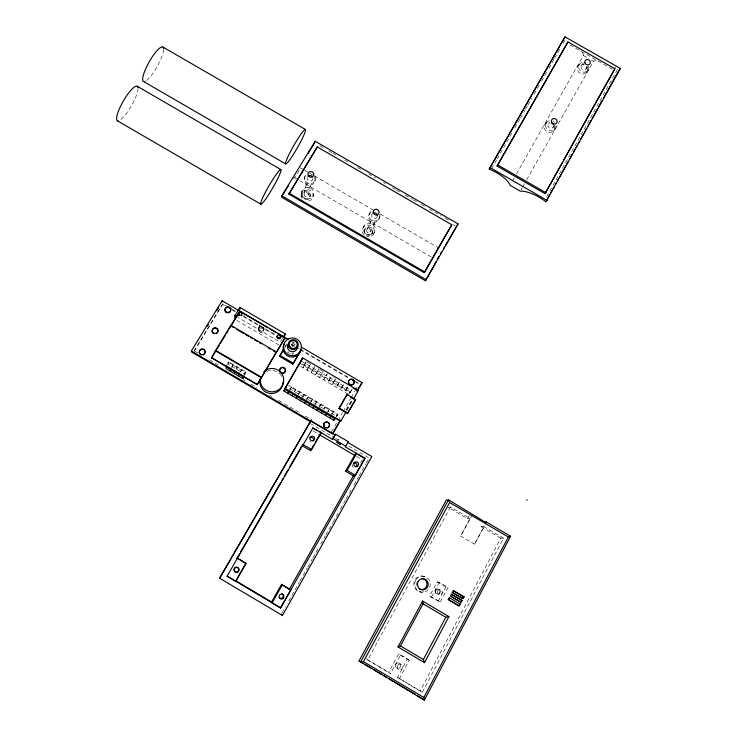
<?xml version="1.0" encoding="UTF-8"?>
<svg xmlns="http://www.w3.org/2000/svg" width="737" height="737" viewBox="0 0 737 737"><rect width="100%" height="100%" fill="white"/><g stroke="black" fill="none" stroke-linecap="round" stroke-linejoin="round"><path stroke-width="0.55" stroke-dasharray="3.69 2.76" d="M228.691 361.793L228.663 364.622L245.283 374.368L245.578 371.706L228.691 361.793L226.664 365.156M232.818 367.054L232.91 364.271L231.39 366.796M236.973 369.495L237.13 366.75M241.128 371.927L241.349 369.228M258.236 329.568L258.309 329.08M263.238 327.136A2.874 2.837 1.4 0 1 262.132 331.797A2.874 2.837 1.4 0 1 258.318 328.84L258.411 328.352M258.88 329.089L259.433 325.432M263.395 329.725A2.303 2.266 1.4 0 0 260.612 326.915A2.303 2.266 1.4 0 0 259.544 330.701A2.303 2.266 1.4 0 0 263.395 329.725L263.929 326.675M263.864 330.36A2.865 2.828 1.3 0 0 260.391 326.86A2.865 2.828 1.3 0 0 259.055 331.576A2.865 2.828 1.3 0 0 263.864 330.36L263.947 329.881M304.381 178.326L304.694 176.843M301.221 193.776L301.709 191.5M301.875 194.605L302.115 193.481M304.132 194.043L306.214 184.747M308.167 195.176A2.091 2.018 14.2 0 0 305.615 192.643A2.091 2.018 14.2 0 0 304.667 196.014A2.091 2.018 14.2 0 0 308.167 195.176L310.36 185.908A2.156 2.073 14.4 0 0 307.734 183.31A2.156 2.073 14.4 0 0 306.758 186.765A2.156 2.073 14.4 0 0 310.36 185.908M309.918 196.862A4.173 4.026 14.2 0 0 304.823 191.813A4.173 4.026 14.2 0 0 302.935 198.539A4.173 4.026 14.2 0 0 309.918 196.862L310.185 195.738A4.192 4.044 14.2 0 0 305.081 190.68A4.192 4.044 14.2 0 0 303.183 197.415A4.192 4.044 14.2 0 0 310.185 195.738M314.902 181.274L315.27 179.8M312.939 197.055L313.501 194.808A6.126 5.905 14.4 0 0 306.03 187.419A6.126 5.905 14.4 0 0 303.276 197.258A6.126 5.905 14.4 0 0 313.501 194.808M293.566 178.713A20 1.898 -59.9 0 1 294.662 177.783L300.779 167.778M290.396 389.21L291.428 386.787M363.074 227.908L363.967 225.863M369.136 214.301L369.725 212.965M304.234 364.953L303.008 367.708L306.334 361.554M364.658 229.843L365.11 228.829M366.925 229.88L370.702 221.533M294.56 391.651L295.648 389.265M370.554 231.989A2.1 2.027 24.5 0 0 368.721 228.894A2.1 2.027 24.5 0 0 366.943 231.925A2.1 2.027 24.5 0 0 370.554 231.989L374.433 223.698A2.156 2.082 24.4 0 0 372.553 220.52A2.156 2.082 24.4 0 0 370.72 223.624A2.156 2.082 24.4 0 0 374.433 223.698M308.444 367.413L307.145 370.14L310.517 364.004L308.084 368.168M371.89 234.044A4.182 4.044 24.5 0 0 368.242 227.871A4.182 4.044 24.5 0 0 364.686 233.915A4.182 4.044 24.5 0 0 371.89 234.044L372.369 233.039A4.192 4.063 24.5 0 0 368.703 226.858A4.192 4.063 24.5 0 0 365.137 232.91A4.192 4.063 24.5 0 0 372.369 233.039M378.597 219.792L379.223 218.474M373.604 234.025L374.571 232.017A6.126 5.924 24.4 0 0 369.219 222.979A6.126 5.924 24.4 0 0 364.014 231.833A6.126 5.924 24.4 0 0 374.571 232.017M298.715 394.092L299.876 391.743M312.654 369.882L311.29 372.563L314.708 366.455L312.276 370.619M422.237 692.476L420.21 690.873L500.782 538.185L503.574 538.185L422.237 692.476L397.556 677.441L407.386 659.016L398.643 653.839L388.786 672.236L390.481 673.646L400.44 655.046L398.643 653.839M399.353 678.906L409.275 660.278L407.386 659.016M440.358 601.945L448.068 587.472L439.353 582.331L437.188 581.88L429.524 596.178L440.358 601.945L429.524 596.178M500.782 538.185L481.307 526.743L482.753 524.025M503.574 538.185L483.896 526.623L474.49 544.293L485.149 524.698M302.879 396.534L304.105 394.231M431.615 596.786L439.353 582.331M438.174 601.291L445.821 586.965L448.068 587.472M474.711 544.302L460.653 536.158L470.095 518.526L450.454 506.992L448.207 507.305L467.645 518.728L470.068 514.205M472.389 514.638L460.653 536.158M316.864 372.351L315.436 374.986L318.9 368.915L316.468 373.079M450.454 506.992L367.634 660.094L390.481 673.646M546.679 196.668L617.569 69.186L616.676 68.477A19.254 8.522 27.4 0 0 614.658 67.058M281.949 613L285.32 607.002M288.692 601.005L299.379 582.009M299.941 581.005L307.255 568.015M307.817 567.011L312.313 559.014M312.875 558.01L318.504 548.015M320.752 544.017L325.247 536.02M325.809 535.016L332.562 523.021M333.124 522.026L338.182 513.026M340.439 509.027L345.496 500.027M346.058 499.032L351.125 490.031M353.935 485.029L358.431 477.032M358.993 476.038L365.745 464.034M366.307 463.039L369.117 458.036L348.537 445.959M521.077 189.759L522.192 187.76M522.754 186.765L524.44 183.78M526.679 179.791L593.58 61.125A19.254 8.522 27.4 0 1 596.97 60.812M512.574 180.897L514.26 177.912M516.508 173.932L583.418 55.321A19.162 8.531 28.5 0 0 582.405 52.484M360.642 462.864L362.328 459.87L356.422 456.406M491.487 168.828L496.609 159.865M497.171 158.87L512.528 131.987M514.804 128.008L519.926 119.044M520.488 118.049L525.039 110.08M525.61 109.085L527.314 106.1M527.885 105.105L531.865 98.132M534.141 94.152L539.254 85.188M541.529 81.208L546.651 72.244M548.927 68.265L554.04 59.301M554.611 58.306L559.724 49.342M563.142 43.372L565.417 39.383M336.864 442.264L338.882 438.727M308.342 396.709L307.043 398.966L287.071 387.257M300.521 366.252L348.629 394.424L352.461 388.556L350.057 392.738L299.701 363.258M336.523 416.331L337.491 414.636L288.618 385.976M336.514 416.635L337.979 414.083L288.886 385.304M348.629 394.424L352.535 388.731M331.401 431.845L342.567 412.582M343.138 411.587L350.563 398.625M351.134 397.621L355.142 390.647M355.345 390.076L358.569 384.659M346.169 409.947L351.789 400.127M346.224 410.26L352.443 399.408M347.109 410.214L353.014 399.703M321.074 374.82L319.582 377.418L323.092 371.365L321.986 373.291M342.714 385.433L340.328 389.569L342.161 387.155M327.108 413.07L329.052 409.689M341.655 387.819L343.58 384.474M330.839 416.387L333.271 412.158M345.856 390.278L348.26 386.096L344.483 391.992L346.381 389.624M318.67 408.123L320.623 404.742M333.253 382.908L335.676 378.726L333.99 377.749M323.865 408.906L324.842 407.211M337.454 385.359L339.868 381.186L336.173 387.137L337.942 384.686M310.231 403.176L312.193 399.804M330.268 378.145L327.873 382.273L329.503 379.748M313.962 406.492L316.403 402.273M329.061 380.449L331.475 376.275M301.313 399.076L303.773 394.866M306.021 400.707L307.983 397.335M294.367 391.605L295.353 389.928M297.591 395.76L299.563 392.397M289.659 389.984L291.143 387.459M303.893 365.718L305.846 362.383M282.409 338.467L280.226 342.152L237.904 317.389M284.924 346.906L286.592 344.087M284.583 348.011L286.251 345.202M239.783 372.489L241.285 369.974M244.067 374.23L245.578 371.706M243.993 374.958L245.495 372.443L228.682 362.576L227.171 365.082M231.372 367.551L232.883 365.045M236.08 369.182L237.084 367.505M326.123 375.723L327.283 373.816L323.727 379.85L325.293 377.28M194.107 350.766L222.749 303.865L228.378 307.163M194.2 351.309L222.749 303.865M311.207 401.416L312.571 399.187M316.799 401.665L315.372 403.858L319.536 406.299L321.037 404.152M335.676 378.726L332.028 384.705L333.723 382.217M577.799 66.441L579.19 64.561M325.275 406.631L323.7 408.74L327.035 410.693M581.336 65.786L584.45 61.622M585.814 69.131L588.762 65.271M544.883 124.682L546.965 121.983M586.173 72.677L588.375 69.812M548.752 123.705L550.134 121.927M329.503 409.118L327.873 411.182L335.372 415.585M552.861 127.658L554.961 125.014M553.349 131.029L554.666 129.39M332.037 413.632L333.741 411.605M336.21 416.073L337.979 414.083M467.645 518.728L470.095 518.526M481.307 526.743L483.896 526.623M423.489 576.233L424.383 576.398M438.248 589.176L440.431 589.711M437.105 593.958L439.28 594.538M419.703 591.829L420.587 592.078M570.033 44.975L612.871 69.462M583.428 55.524L587.407 57.79M591.378 60.066L593.368 61.199M319.821 145.686L323.801 147.99M328.776 150.873L331.761 152.596M332.755 153.176L337.73 156.06M344.704 160.086L347.689 161.818M357.638 167.575L361.618 169.879M368.583 173.914L375.557 177.939M383.516 182.546L385.506 183.706M392.471 187.732L395.456 189.464M396.451 190.035L401.435 192.919M405.414 195.222L412.379 199.257M413.374 199.828L417.354 202.131M421.334 204.435L425.313 206.738M429.303 209.041L441.242 215.959M445.222 218.263L449.202 220.566M453.421 224.813L455.411 225.964M300.696 167.99L303.681 169.722M304.676 170.302L308.646 172.605M309.641 173.177L313.621 175.489M314.616 176.06L374.267 210.635M380.228 214.099L438.883 248.102M294.708 177.783L298.697 180.095M299.692 180.666L433.163 258.097M292.561 341.977L294.551 343.138M292.221 342.991L296.173 345.303M232.247 309.429L236.162 311.714M243.007 315.722L275.417 334.681M291.235 343.93L295.187 346.252M296.173 346.823L299.139 348.564M300.134 349.135L349.559 378.063M355.363 381.453L359.14 383.664L358.762 384.106L355.778 382.365M291.511 344.428L294.358 346.086M222.767 304.538L224.748 305.698M231.694 309.77L235.665 312.092M243.606 316.735L275.371 335.326M291.262 344.612L294.238 346.353M300.189 349.845L348.831 378.302M291.133 345.542L293.022 346.648M236.807 320.355L279.378 345.266M307.172 362.042L309.678 363.516M319.738 369.403L322.253 370.877M301.276 361.176L351.005 390.288M302.548 363.967L350.6 392.102M307.873 399.454L314.533 403.369M320.365 406.787L322.87 408.252M195.056 351.328L197.894 352.995M209.603 359.868L218.484 365.082M243.146 379.555L245.126 380.716M251.041 384.189L256.964 387.662M269.788 395.189L271.76 396.349M278.669 400.403L283.598 403.296M284.583 403.876L298.393 411.983M305.302 416.037L312.212 420.09M310.314 423.517L334.819 437.898M335.796 438.478L338.734 440.201M313.105 430.97L318.034 433.853M437.188 581.88L445.821 586.965M400.44 655.046L409.275 660.278M366.178 658.832L388.786 672.236M397.556 677.441L420.21 690.873M399.38 663.226L401.186 664.534M396.819 668.008L398.597 669.371M586.716 66.699A5.27 4.855 31.8 0 1 583.916 73.903A5.27 4.855 31.8 0 1 577.218 68.909A5.27 4.855 31.8 0 1 583.492 64.294M586.412 66.579A2.819 2.598 31.8 0 1 584.137 69.849A2.819 2.598 31.8 0 1 581.023 66.874A2.819 2.598 31.8 0 1 584.377 64.635M553.487 125.041A2.856 2.672 32.9 0 1 551.635 128.33A2.856 2.672 32.9 0 1 548.135 126.322A2.856 2.672 32.9 0 1 549.986 123.033M554.51 126.147A5.334 4.984 33 0 1 550.613 132.374A5.334 4.984 33 0 1 544.321 127.658A5.334 4.984 33 0 1 549.314 122.25M556.057 125.815A5.352 5.002 32.9 0 1 551.46 130.781A5.352 5.002 32.9 0 1 545.675 126.442A5.352 5.002 32.9 0 1 549.258 120.721M553.266 121.329A5.352 5.002 32.9 0 1 554.381 122.167M588.716 66.044A5.288 4.873 31.8 0 1 585.335 72.051A5.288 4.873 31.8 0 1 578.84 68.338A5.288 4.873 31.8 0 1 582.23 62.332M416.433 585.491A5.592 5.362 82.6 0 1 416.387 582.598M423.729 591.811A8.07 7.748 82.6 0 1 414.618 587.481A8.07 7.748 82.6 0 1 417.041 577.449A8.07 7.748 82.6 0 1 426.99 578.296M354.009 467.451A2.368 2.322 78.2 0 1 353.447 467.212M352.959 466.834A2.368 2.322 78.2 0 1 352.35 464.55M310.636 441.97A2.349 2.331 85.5 0 1 309.595 441.352M314.367 177.276A5.463 5.251 14.5 0 1 312.35 184.425A5.463 5.251 14.5 0 1 304.906 182.343A5.463 5.251 14.5 0 1 306.933 175.185M312.903 178.382A2.93 2.81 14.5 0 1 309.595 181.109A2.93 2.81 14.5 0 1 307.163 177.534M377.298 216.503A2.93 2.828 24.2 0 1 373.033 218.152A2.93 2.828 24.2 0 1 372.397 213.666M379.104 215.766A5.472 5.279 24.2 0 1 375.317 222.206A5.472 5.279 24.2 0 1 368.62 218.327A5.472 5.279 24.2 0 1 372.415 211.897M379.739 214.439A5.491 5.297 24.2 0 1 376.377 220.768A5.491 5.297 24.2 0 1 369.541 217.876A5.491 5.297 24.2 0 1 371.706 211.049M314.727 175.784A5.491 5.279 14.5 0 1 313.105 182.721A5.491 5.279 14.5 0 1 305.772 181.634A5.491 5.279 14.5 0 1 306.122 174.503M301.811 198.244A6.08 5.868 14.3 0 1 305.026 189.851A6.08 5.868 14.3 0 1 313.059 194.522A6.08 5.868 14.3 0 1 307.062 201.293M364.078 235.085A6.089 5.887 24.4 0 1 365.736 225.559A6.089 5.887 24.4 0 1 374.368 230.561A6.089 5.887 24.4 0 1 366.805 236.669M263.689 327.228A2.331 2.303 2 0 1 260.493 328.039A2.331 2.303 2 0 1 259.673 324.879M292.488 341.904A4.975 4.929 15.4 0 1 293.768 342.088M292.957 354.138A2.893 2.874 14.7 0 1 292.497 354.727M287.568 352.645A2.893 2.874 14.7 0 1 287.679 351.908M293.354 352.701A2.893 2.874 14.7 0 1 293.252 353.447M293.068 353.115A2.92 2.893 14.9 0 1 291.76 353.852M290.249 353.834A2.92 2.893 14.9 0 1 289.549 353.539M288.941 353.069A2.92 2.893 14.9 0 1 288.195 351.761M258.318 328.84A2.874 2.837 1.4 0 1 262.648 326.675M266.702 371.485A11.58 11.543 -10.9 0 1 279.747 373.889M280.419 374.636A11.58 11.543 -10.9 0 1 281.562 376.294M138.04 88.495A19.908 4.698 -60.1 0 1 131.508 105.649A19.908 4.698 -60.1 0 1 119.91 120.242M163.651 49.536A19.761 4.606 -60.6 0 1 156.926 66.929A19.761 4.606 -60.6 0 1 145.65 81.052M435.512 590.291A2.589 2.478 81.5 0 0 437.723 594.16A2.589 2.478 81.5 0 0 439.805 590.263A2.589 2.478 81.5 0 0 435.512 590.291M415.668 580.231A8.107 7.785 82.5 0 0 422.605 592.345A8.107 7.785 82.5 0 0 429.164 580.148A8.107 7.785 82.5 0 0 415.668 580.231M395.824 664.267A2.745 2.607 89.2 0 0 398.137 668.367A2.745 2.607 89.2 0 0 400.348 664.221A2.745 2.607 89.2 0 0 395.824 664.267M397.593 665.594A2.773 2.635 89 0 0 399.924 669.73A2.773 2.635 89 0 0 402.162 665.539A2.773 2.635 89 0 0 397.593 665.594M437.76 590.89A2.497 2.395 81.4 0 0 439.897 594.621A2.497 2.395 81.4 0 0 441.905 590.862A2.497 2.395 81.4 0 0 437.76 590.89M435.604 590.346A2.469 2.368 81.5 0 0 437.723 594.04A2.469 2.368 81.5 0 0 439.713 590.319A2.469 2.368 81.5 0 0 435.604 590.346"/><path stroke-width="1.11" d="M321.185 432.73L332.35 439.289L335.556 434.213L348.5 441.804L345.22 446.843L365.027 458.221L280.659 607.988L227.088 576.094L235.794 581.382M230.828 325.293L230.819 325.92L239.838 311.032L285.136 337.537L257.231 384.686L211.602 357.915L215.619 350.379L230.828 325.293L276.384 351.973L276.246 352.516L285.136 337.537M230.331 371.19L230.368 369.228M234.827 319.195L234.946 315.666L239.949 307.43L285.145 333.861L284.233 337.104M234.486 373.631L234.606 370.96M239.847 309.254L239.949 307.43M229.244 328.822L239.838 311.032M238.65 376.073L238.834 373.438L231.225 368.97M230.386 368.472L226.158 365.994L226.176 368.758L242.805 378.514L243.053 375.916L239.672 373.935M281.783 195.802L281.562 197.184L425.406 280.742L458.082 223.928L315.178 141.246L281.783 195.802L426.207 279.692M288.876 194.107L317.288 146.93L451.781 224.767L424.761 271.944L424.208 272.69L288.876 194.107L317.288 146.93M348.5 441.804L347.744 442.403L371.798 456.525L282.437 615.478L219.746 578.287L219.893 577.522L310.885 420.763L334.884 434.858M257.231 384.686L276.384 351.973M315.178 141.246L313.962 144.102M292.847 364.198L301 349.983L292.847 364.198L279.599 356.441L283.248 349.734M486.411 522.045L486.19 522.745L448.511 499.806L446.217 500.202L359.03 660.914L424.346 700.15L510.566 536.232L486.411 522.045L484.614 522.155M284.851 388.178L340.899 421.048L335.547 418.34L333.806 420.256L283.8 390.923L302.649 357.887L358.385 390.509L353.309 399.371M302.649 357.887L299.342 364.465M287.964 393.365L288.674 391.66M292.119 395.806L292.884 394.129M296.283 398.247L297.103 396.598M417.299 695.488L424.346 700.15L423.867 697.46L508.337 536.978L510.566 536.232M424.53 662.655L423.379 659.523L445.802 617.247L448.925 616.602L424.53 662.655L397.998 646.939L422.605 601.06L448.925 616.602M458.764 605.796L460.146 604.1L458.764 605.796L448.271 599.605L449.229 597.79M460.68 602.166L462.062 600.471L460.68 602.166L451.145 596.546M462.596 598.545L463.978 596.841L462.596 598.545L452.113 592.373L463.02 598.656M300.447 400.688L301.313 399.076M448.271 599.605L449.634 597.9L460.146 604.1M452.527 592.465L453.485 590.659L463.978 596.841M397.998 646.939L400.44 645.934L423.029 603.796L422.605 601.06M363.442 661.623L449.616 502.514L448.511 499.806L360.457 662.241L363.442 661.623L423.867 697.46M545.03 193.665L614.907 68.781L567.951 41.945L497.051 166.018L545.03 193.665L562.386 162.508M563.501 160.5L594.842 104.203M595.966 102.194L614.907 68.781M545.868 201.781L620.407 68.504L565.003 36.85L489.202 169.114L492.03 170.302A19.706 6.578 29.2 0 1 510.013 185.199L520.433 191.205A19.798 6.578 28.4 0 1 532.197 193.785L534.537 194.808A19.798 6.578 28.4 0 1 543.51 199.985L545.868 201.781L549.774 194.761M550.889 192.753L554.233 186.728M555.348 184.729L556.463 182.721M557.577 180.712L558.692 178.704M559.807 176.696L560.921 174.687M562.036 172.679L568.172 161.643M569.286 159.634L572.631 153.618M573.745 151.61L574.86 149.602M575.975 147.593L577.089 145.585M578.213 143.577L579.328 141.578M580.443 139.569L583.787 133.544M584.902 131.536L586.569 128.524M587.684 126.524L591.037 120.5M592.152 118.491L597.725 108.459M598.84 106.45L602.184 100.425M603.299 98.426L618.352 71.332M355.031 475.485L365.027 458.221M280.659 607.988L272.1 602.912L282.262 584.938L281.562 584.349L271.428 602.267L271.861 602.894M355.197 475.586L354 476.176L345.57 471.219L347.053 470.381L356.699 453.329M289.125 589.738L353.318 475.853M280.502 607.776L290.793 589.996L282.262 584.938M345.57 471.219L355.197 454.204L356.404 453.412M332.35 439.289L335.556 434.213M347.477 413.521L355.621 399.537L347.127 394.562L346.777 394.986L338.983 408.547L347.477 413.521L355.621 399.537M437.262 259.258L438.819 256.531M440.376 253.804L441.417 251.99M489.202 169.114L565.003 36.85M497.051 166.018L567.951 41.945M304.621 403.139L305.533 401.545M338.983 408.547L347.127 394.562M333.806 420.256L334.764 418.588M424.208 272.69L451.781 224.767M332.673 433.513L339.978 420.744M357.979 389.32L362.051 382.623L301.497 347.201M340.568 420.127L332.654 433.946L191.362 351.005L222.086 300.751L238.963 310.627M356.957 391.513L362.051 382.623M340.632 421.324L345.975 412.176M245.836 563.188L235.665 581.429L246.075 563.51L237.259 558.112L246.075 563.51M317.398 430.73L312.792 428.031L321.36 432.582L311.604 449.552L303.266 444.651L302.161 445.701L310.563 450.639L313.999 444.669M315.15 442.679L319.729 434.71M219.746 578.287L310.885 420.763M236.715 558.692L239.58 553.736M240.723 551.755L247.595 539.862M248.738 537.872L249.88 535.891M251.031 533.91L280.797 482.357M281.939 480.377L283.091 478.387M284.233 476.406L288.241 469.469M289.383 467.488L301.405 446.668M227.088 576.214L302.87 444.826M303.045 444.927L313.05 427.709M302.142 359.103L284.464 389.191L335.068 418.865M283.8 390.923L286.242 386.768M425.406 280.742L427.055 277.932A20.083 0.645 -59.8 0 0 430.537 271.879M282.962 337.546L285.145 333.861M279.599 356.441L283.478 349.882M242.805 378.514L244.288 376.027M211.602 357.915L219.248 345.303M220.427 343.368L225.126 335.611M226.305 333.668L228.065 330.766M207.134 326.491L208.331 324.529M216.715 310.802L218.511 307.863M308.785 405.58L309.743 404.014M312.949 408.022L313.962 406.492M317.122 410.472L318.181 408.961M458.082 223.928L455.908 227.447A19.936 0.626 -59.7 0 1 450.924 236.162L449.588 238.447A19.936 0.626 -59.7 0 1 445.738 244.896M321.295 412.913L322.401 411.439M325.459 415.364L326.62 413.918M618.914 70.328L620.407 68.504M329.632 417.815L330.839 416.387M321.36 432.582L319.241 431.818M310.563 450.639L311.604 449.552M497.788 164.996L545.905 192.716M490.243 167.658L547.112 200.436M163.015 47.113L305.505 129.537A19.844 2.11 -60.2 0 1 291.852 156.76A19.844 2.11 -60.2 0 1 289.346 153.803A19.844 2.11 -60.2 0 1 305.505 129.537M143.42 81.42L285.68 163.909M137.248 86.275L280.843 169.574A19.991 2.147 -59.9 0 1 267.42 196.484A19.991 2.147 -59.9 0 1 264.224 194.568A19.991 2.147 -59.9 0 1 280.843 169.574M289.051 193.149L424.761 271.944M117.505 120.84L260.88 204.204M283.625 336.754L288.591 339.656M239.82 311.364L267.356 327.477M269.318 328.628L276.209 332.654M278.171 333.797L285.053 337.832M279.387 335.482L281.359 336.634M229.318 307.707L231.271 308.849M352.526 379.795L354.414 380.9M234.946 315.666L236.918 316.818M353.852 388.39L357.233 390.361M231.805 326.5L233.776 327.652M236.743 329.393L243.652 333.437M245.633 334.598L248.59 336.33M250.571 337.482L252.542 338.642M254.514 339.794L257.48 341.535M259.452 342.687L261.432 343.847M268.342 347.892L270.313 349.052M273.28 350.784L275.251 351.945M279.903 355.381L293.225 363.184M350.536 397.188L352.424 398.293M339.324 408.16L347.836 413.153M215.619 350.379L261.395 377.224M215.655 350.932L261.294 377.703M211.583 357.648L257.277 384.465M226.167 366.759L242.989 376.635M449.616 502.514L508.337 536.978M310.332 421.711L191.546 351.982L191.362 351.005M333.004 438.672L345.957 446.272M358.154 454.665L363.7 457.917M319.01 434.434L354.451 455.245M347.053 470.381L355.409 475.301M453.08 590.567L463.555 596.74M462.062 600.471L451.56 594.28L450.602 596.086L461.104 602.286M451.155 594.179L461.638 600.36M448.676 599.715L459.188 605.915M423.029 603.796L445.802 617.247M400.44 645.934L423.379 659.523M281.562 584.349L290.774 589.941M235.748 580.747L272.736 602.682M359.03 660.914L362.982 663.263M364.953 664.433L371.863 668.533M373.843 669.703L381.748 674.392M383.719 675.562L386.685 677.321M388.657 678.491L415.327 694.309M526.771 499.76L527.277 500.183M281.387 614.004L282.437 615.478M222.086 300.751L222.113 301.977M551.433 123.07A2.856 2.672 32.9 0 1 553.183 124.378M421.518 578.444A5.592 5.362 82.6 0 1 426.806 585.445A5.592 5.362 82.6 0 1 418.985 588.872M353.428 463.122A2.368 2.322 78.2 0 1 356.247 466.843M237.084 567.158A2.469 2.395 -71.2 0 1 238.244 571.12A2.469 2.395 -71.2 0 1 234.237 570.595A2.469 2.395 -71.2 0 1 236.457 567.075M310.093 437.658A2.349 2.331 85.5 0 1 313.262 440.883M282.022 593.7A2.478 2.395 -78.5 0 1 282.704 597.348A2.478 2.395 -78.5 0 1 279.102 597.606M436.193 261.451A20.083 0.645 -59.8 0 1 430.952 271.152M283.155 194.365A20 1.898 -59.9 0 1 285.394 190.579M285.845 189.842A20 1.898 -59.9 0 1 288.462 185.687M308.167 153.489A19.853 1.861 -60.1 0 1 309.052 151.969M309.503 151.223A19.853 1.861 -60.1 0 1 312.138 146.921M312.562 146.248A19.853 1.861 -60.1 0 1 313.391 144.959M444.577 246.784A19.936 0.626 -59.7 0 1 443.517 248.489M307.928 176.281A2.93 2.81 14.5 0 1 312.516 176.963M372.996 213.223A2.93 2.828 24.2 0 1 377.39 215.766M280.788 336.892A1.944 1.925 8.2 0 1 280.521 337.85M280.207 338.246A1.944 1.925 8.2 0 1 279.332 338.744M278.319 338.725A1.944 1.925 8.2 0 1 277.453 338.219M277.149 337.813A1.944 1.925 8.2 0 1 276.891 336.855M276.965 336.358A1.944 1.925 8.2 0 1 277.471 335.492M279.83 335.215A1.944 1.925 8.2 0 1 280.723 336.394M241.976 315.307A1.953 1.916 -3.1 0 1 241.653 315.694M238.899 315.666A1.953 1.916 -3.1 0 1 238.595 315.261M238.41 314.8A1.953 1.916 -3.1 0 1 239.82 312.47M241.294 312.672A1.953 1.916 -3.1 0 1 241.699 312.985M300.53 350.628A8.89 8.807 15.2 0 1 288.517 356.376A8.89 8.807 15.2 0 1 284.307 343.774M297.426 346.887A4.975 4.929 15.4 0 1 291.143 351.586A4.975 4.929 15.4 0 1 288.167 344.326M227.051 312.847A2.874 2.819 -5.6 0 1 225.513 308.49A2.874 2.819 -5.6 0 1 230.22 308.545A2.874 2.819 -5.6 0 1 228.534 312.866M348.638 383.673A2.874 2.847 50.1 0 1 350.6 379.435A2.874 2.847 50.1 0 1 353.926 382.779A2.874 2.847 50.1 0 1 349.688 384.732M325.726 427.911A2.911 2.884 73.5 0 1 323.976 426.548M323.69 425.839A2.911 2.884 73.5 0 1 325.726 422.292A2.911 2.884 73.5 0 1 329.264 424.365A2.911 2.884 73.5 0 1 327.228 427.921M201.422 354.948A2.911 2.856 -19.8 0 1 199.626 350.959A2.911 2.856 -19.8 0 1 203.937 349.863A2.911 2.856 -19.8 0 1 204.241 354.239M203.633 354.681A2.911 2.856 -19.8 0 1 202.924 354.967M213.601 333.52A2.893 2.837 -12.3 0 1 212.615 329.623A2.893 2.837 -12.3 0 1 216.577 328.628A2.893 2.837 -12.3 0 1 217.562 332.516M217.093 333.106A2.893 2.837 -12.3 0 1 216.485 333.548M279.701 369.79A2.884 2.865 8.3 0 1 284.528 368.555A2.884 2.865 8.3 0 1 283.201 373.337M281.718 373.327A2.884 2.865 8.3 0 1 279.692 371.282M283.063 382.07A11.58 11.543 -10.9 0 1 270.368 393.494A11.58 11.543 -10.9 0 1 260.106 379.877M263.809 371.817A11.718 11.672 -8.6 0 1 282.538 375.022A11.718 11.672 -8.6 0 1 273.574 391.734A11.718 11.672 -8.6 0 1 260.493 378.017M118.16 120.932A19.908 4.698 -60.1 0 1 123.77 100.287A19.908 4.698 -60.1 0 1 137.957 87.482M144.765 81.475A19.761 4.606 -60.6 0 1 149.399 61.521A19.761 4.606 -60.6 0 1 163.614 48.458M336.966 442.264L340.245 444.254L336.966 442.264M584.892 62.82A2.856 2.626 31.7 0 0 589.609 64.165A2.856 2.626 31.7 0 0 588.154 59.623A2.856 2.626 31.7 0 0 584.892 62.82M551.571 121.909A2.893 2.69 32.9 0 0 556.361 123.254A2.893 2.69 32.9 0 0 554.906 118.62A2.893 2.69 32.9 0 0 551.571 121.909M418.119 581.539A5.62 5.399 82.5 0 0 422.927 589.941A5.62 5.399 82.5 0 0 427.478 581.484A5.62 5.399 82.5 0 0 418.119 581.539M354.147 463.057A2.395 2.349 77.7 0 0 356.201 466.65A2.395 2.349 77.7 0 0 358.219 463.066A2.395 2.349 77.7 0 0 354.147 463.057M310.259 437.271A2.377 2.358 84.6 0 0 312.285 440.855A2.377 2.358 84.6 0 0 314.34 437.29A2.377 2.358 84.6 0 0 310.259 437.271M283.201 598.352A2.515 2.423 -78.6 0 0 282.142 594.16A2.515 2.423 -78.6 0 0 279.148 597.246A2.515 2.423 -78.6 0 0 283.201 598.352M237.729 572.096A2.506 2.423 -71.2 0 0 237.793 567.776A2.506 2.423 -71.2 0 0 234.108 569.95A2.506 2.423 -71.2 0 0 237.729 572.096M308.803 176.336A2.957 2.847 14.5 0 0 313.741 175.157A2.957 2.847 14.5 0 0 310.139 171.592A2.957 2.847 14.5 0 0 308.803 176.336M373.558 213.555A2.966 2.856 24.2 0 0 378.661 213.647A2.966 2.856 24.2 0 0 376.073 209.29A2.966 2.856 24.2 0 0 373.558 213.555M277.877 337.362A1.566 1.548 8.3 0 0 280.493 336.698A1.566 1.548 8.3 0 0 278.595 334.782A1.566 1.548 8.3 0 0 277.877 337.362M239.534 314.985A1.566 1.538 -3 0 0 241.902 313.686A1.566 1.538 -3 0 0 239.571 312.322A1.566 1.538 -3 0 0 239.534 314.985M288.83 347.118A5.03 4.984 15.6 0 0 297.536 347.201A5.03 4.984 15.6 0 0 293.215 339.674A5.03 4.984 15.6 0 0 288.83 347.118M284.685 351.217A8.955 8.872 15.4 0 0 300.18 351.356A8.955 8.872 15.4 0 0 292.488 337.97A8.955 8.872 15.4 0 0 284.685 351.217M289.752 346.473A4.026 3.989 15.6 0 0 296.725 346.547A4.026 3.989 15.6 0 0 293.262 340.522A4.026 3.989 15.6 0 0 289.752 346.473M348.527 381.877A2.884 2.847 49.9 0 0 352.839 384.401A2.884 2.847 49.9 0 0 352.811 379.426A2.884 2.847 49.9 0 0 348.527 381.877M226.36 312.037A2.874 2.828 -5.5 0 0 230.718 309.641A2.874 2.828 -5.5 0 0 226.443 307.145A2.874 2.828 -5.5 0 0 226.36 312.037M323.912 424.07A2.92 2.893 73.3 0 0 327.458 427.663A2.92 2.893 73.3 0 0 328.757 422.789A2.92 2.893 73.3 0 0 323.912 424.07M201.367 354.525A2.911 2.865 -19.7 0 0 204.997 351.042A2.911 2.865 -19.7 0 0 200.16 349.707A2.911 2.865 -19.7 0 0 201.367 354.525M213.573 333.041A2.893 2.847 -12.2 0 0 217.949 330.618A2.893 2.847 -12.2 0 0 213.656 328.112A2.893 2.847 -12.2 0 0 213.573 333.041M280.557 372.185A2.884 2.874 8.5 0 0 285.394 370.941A2.884 2.874 8.5 0 0 281.884 367.394A2.884 2.874 8.5 0 0 280.557 372.185"/></g></svg>
